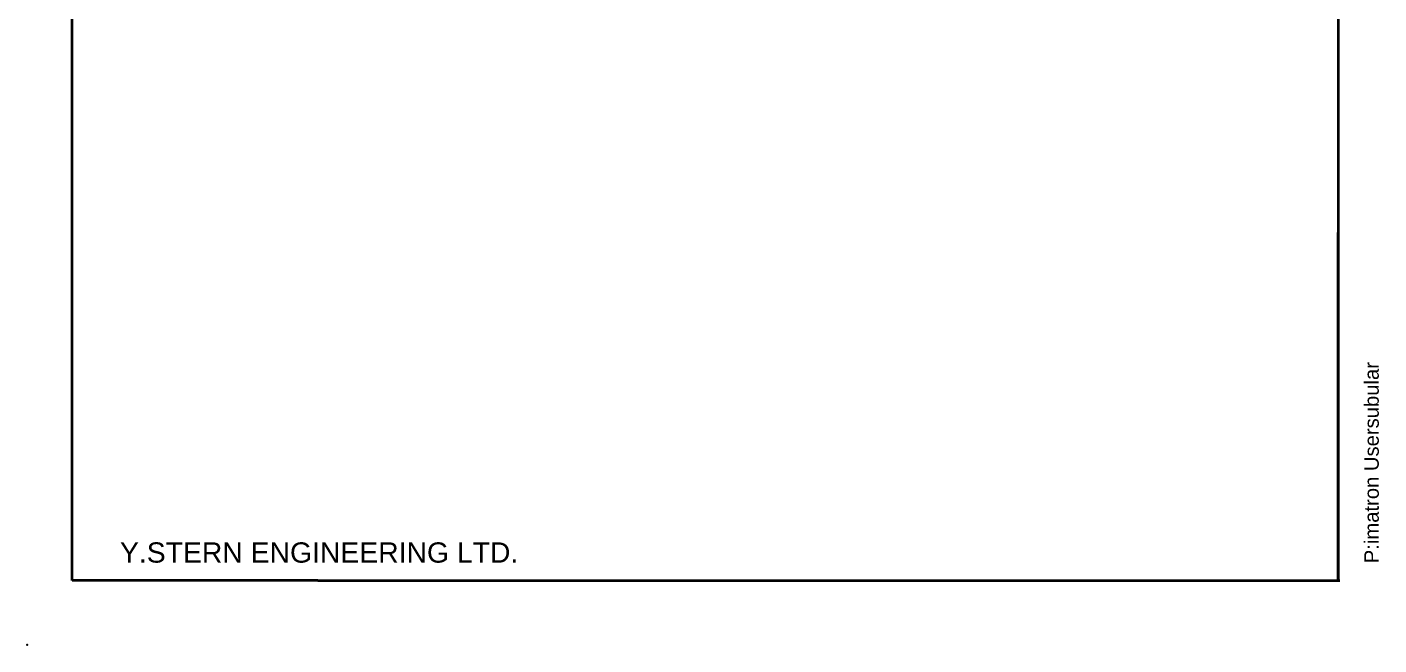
# Model space of a CAD drawing. Header units: millimetres. Extents: x -32 to 178, y -54 to 226.
# Drawn here: x -32.1 to 177.8, y -54.4 to 41.6 of the extents above; entities that cross this region are included whole.
import ezdxf

# ---------------------------------------------------------------- set-up
doc = ezdxf.new("R2010")
doc.units = ezdxf.units.MM
doc.linetypes.add('SOLID', pattern=[0])
doc.styles.add('Arial', font='Arial.ttf', dxfattribs={"height": 0.2})

# ---------------------------------------------------------------- blocks, each defined once
blk = doc.blocks.new('A4')
at = {"linetype": 'SOLID', "lineweight": 35}
for p, q in [((-25.15, -44.45), (-25.15, 225.55)), ((171.45, 225.55), (171.45, -44.45)), ((171.45, 0), (171.45, 9.65)), ((171.45, -44.45), (171.45, 0)), ((13, -44.45), (-25.15, -44.45)), ((13, -44.45), (171.75, -44.45))]:
    blk.add_line(p, q, dxfattribs=at)
blk.add_point((-32.15, -54.45))
at = {"lineweight": 9, "insert": (177.81, -41.75), "char_height": 2.25, "attachment_point": 7, "rotation": 90, "style": 'Arial'}
blk.add_mtext('P:\\Cimatron Users\\Tubular\\T85', dxfattribs=at)
at = {"lineweight": 9, "insert": (-17.71, -41.7), "char_height": 3.15, "attachment_point": 7, "style": 'Arial'}
blk.add_mtext('Y.STERN ENGINEERING LTD.', dxfattribs=at)

msp = doc.modelspace()

# ---------------------------------------------------------------- block references
msp.add_blockref('A4', (0, 0))

doc.saveas('drawing.dxf')
